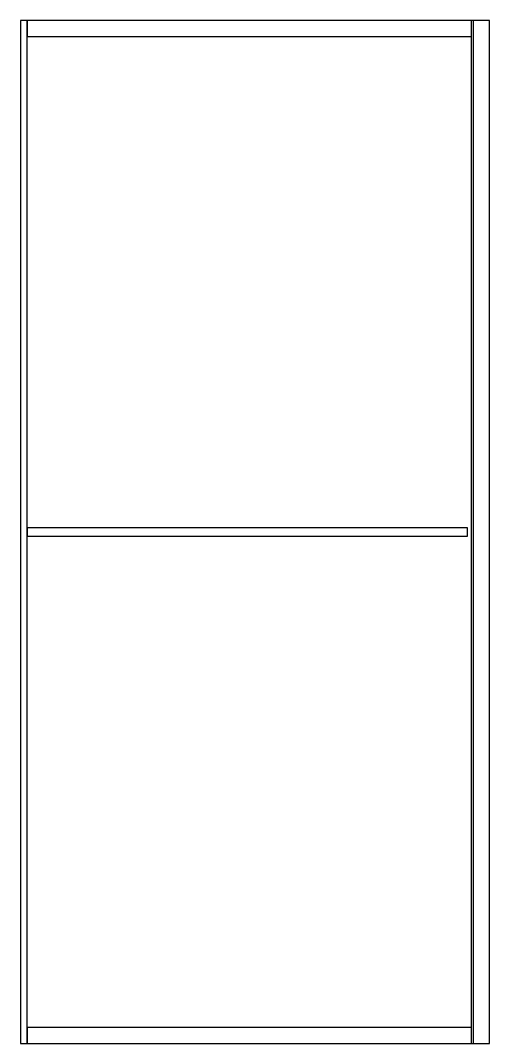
# Model space of a CAD drawing. Header units: metres. Extents: x 0 to 550, y 0 to 1200.
import ezdxf

# ---------------------------------------------------------------- set-up
doc = ezdxf.new("R2010")
doc.units = ezdxf.units.M

msp = doc.modelspace()

# ---------------------------------------------------------------- linework, layer by layer
msp.add_line((529, 19), (529, 1181))
for points in [[(0, 0), (550, 0), (550, 1200), (0, 1200)], [(0, 0), (8, 0), (8, 1200), (0, 1200)], [(8, 1181), (529, 1181), (529, 1200), (8, 1200)], [(531, 0), (550, 0), (550, 1200), (531, 1200)], [(8, 595), (524, 595), (524, 605), (8, 605)], [(8, 0), (529, 0), (529, 19), (8, 19)]]:
    msp.add_lwpolyline(points, close=True)

doc.saveas('drawing.dxf')
